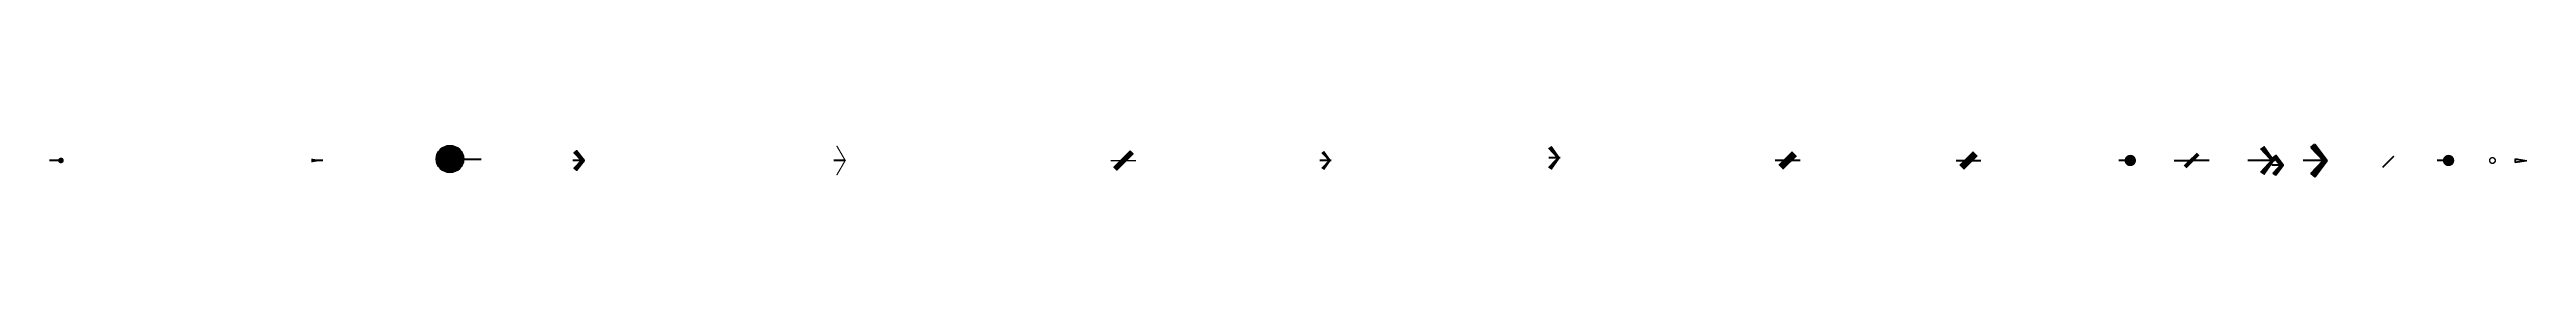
# Model space of a CAD drawing. Extents: x 2 to 220, y 2 to 5.
import ezdxf
from ezdxf.enums import TextEntityAlignment as Align

# ---------------------------------------------------------------- set-up
doc = ezdxf.new("R2010")
doc.units = 0
doc.header["$MEASUREMENT"] = 0

# ---------------------------------------------------------------- blocks, each defined once
blk = doc.blocks.new('hl_arrow0')
blk.add_line((0, 0), (-1, 0))
at = {"const_width": 0.25}
blk.add_lwpolyline([(-0.125, 0, 1), (0.125, 0, 1)], format="xyb", close=True, dxfattribs=at)
at = {"color": 250}
blk.add_text('海龙软件让施工图更简单', height=0.0000001, dxfattribs=at).set_placement((0, 0), align=Align.MIDDLE_CENTER)
blk = doc.blocks.new('hl_arrow1')
blk.add_line((0, 0), (-1, 0))
blk.add_lwpolyline([(0, 0, 0, 0.333, 0), (-1, 0, 0, 0, 0)], format="xyseb")
at = {"color": 250}
blk.add_text('海龙软件让施工图更简单', height=0.0000001, dxfattribs=at).set_placement((0, 0), align=Align.MIDDLE_CENTER)
blk = doc.blocks.new('hl_arrow3')
blk.add_line((0, 0), (-1, 0))
at = {"const_width": 0.1}
blk.add_lwpolyline([(-0.75, -1.3), (0, 0), (-0.75, 1.3)], dxfattribs=at)
at = {"color": 250}
blk.add_text('海龙软件让施工图更简单', height=0.0000001, dxfattribs=at).set_placement((0, 0), align=Align.MIDDLE_CENTER)
blk = doc.blocks.new('hl_arrow2')
blk.add_line((-0.22, 0), (-1, 0))
blk.add_lwpolyline([(-0.22, 0), (-0.86, -0.69), (-0.65, -0.86), (0, 0), (-0.65, 0.86), (-0.86, 0.69)], close=True)
for points in [[(-0.86, 0.69), (-0.65, 0.86), (-0.22, 0), (0, 0)], [(-0.86, -0.69), (-0.65, -0.86), (-0.22, 0), (0, 0)]]:
    blk.add_solid(points)
at = {"color": 250}
blk.add_text('海龙软件让施工图更简单', height=0.0000001, dxfattribs=at).set_placement((0, 0), align=Align.MIDDLE_CENTER)
blk = doc.blocks.new('WS-cj')
blk.add_hatch(color=256).paths.add_polyline_path([(0.59, 0.82), (-0.82, -0.59), (-0.59, -0.82), (0.82, 0.59)])
at = {"linetype": 'ByBlock', "lineweight": 0}
for p, q in [((-1.1, 0), (0, 0)), ((0, 0), (1.1, 0))]:
    blk.add_line(p, q, dxfattribs=at)
blk.add_lwpolyline([(0.59, 0.82), (-0.82, -0.59), (-0.59, -0.82), (0.82, 0.59)], close=True)
at = {"color": 250}
blk.add_text('海龙软件让施工图更简单', height=0.0000001, dxfattribs=at).set_placement((0, 0), align=Align.MIDDLE_CENTER)
blk = doc.blocks.new('CCD')
at = {"linetype": 'ByBlock'}
for p, q in [((0, 0), (-1.09, 0)), ((1.09, 0), (0, 0))]:
    blk.add_line(p, q, dxfattribs=at)
at = {"linetype": 'Continuous', "const_width": 0.608}
blk.add_lwpolyline([(0.61, 0.61), (-0.61, -0.61)], dxfattribs=at)
at = {"color": 250}
blk.add_text('海龙软件让施工图更简单', height=0.0000001, dxfattribs=at).set_placement((0, 0), align=Align.MIDDLE_CENTER)
blk = doc.blocks.new('CCD_Leader_Arrow')
at = {"linetype": 'ByBlock'}
blk.add_line((0, 0), (-1, 0), dxfattribs=at)
for points in [[(-0.86, 0.67), (-0.6, 0.85), (-0.24, 0), (0, 0)], [(-0.86, -0.67), (-0.6, -0.85), (-0.24, 0), (0, 0)]]:
    blk.add_solid(points, dxfattribs=at)
at = {"color": 250}
blk.add_text('海龙软件让施工图更简单', height=0.0000001, dxfattribs=at).set_placement((0, 0), align=Align.MIDDLE_CENTER)
blk = doc.blocks.new('HBA_Leader_Arrow')
blk.add_line((0, 0), (-1, 0))
for points in [[(-1.07331, 0.835467), (-0.745649, 1.0649), (-0.3, 0), (0, 0)], [(-1.07331, -0.835467), (-0.745649, -1.0649), (-0.3, 0), (0, 0)]]:
    blk.add_solid(points)
at = {"color": 250}
blk.add_text('海龙软件让施工图更简单', height=0.0000001, dxfattribs=at).set_placement((0, 0), align=Align.MIDDLE_CENTER)
blk = doc.blocks.new('CCD_Dimension_Tick')
at = {"linetype": 'ByBlock'}
for p, q in [((-1.09, 0), (0, 0)), ((0, 0), (1.09, 0))]:
    blk.add_line(p, q, dxfattribs=at)
at = {"linetype": 'Continuous', "const_width": 0.608}
blk.add_lwpolyline([(-0.61, -0.61), (0.61, 0.61)], dxfattribs=at)
at = {"color": 250}
blk.add_text('海龙软件让施工图更简单', height=0.0000001, dxfattribs=at).set_placement((0, 0), align=Align.MIDDLE_CENTER)
blk = doc.blocks.new('DOT')
at = {"color": 8, "linetype": 'ByBlock'}
blk.add_line((-0.5, 0), (-1, 0), dxfattribs=at)
at = {"color": 8, "linetype": 'ByBlock', "const_width": 0.5}
blk.add_lwpolyline([(-0.25, 0, 1), (0.25, 0, 1)], format="xyb", close=True, dxfattribs=at)
at = {"color": 250}
blk.add_text('海龙软件让施工图更简单', height=0.0000001, dxfattribs=at).set_placement((0, 0), align=Align.MIDDLE_CENTER)
blk = doc.blocks.new('ESON')
at = {"linetype": 'ByBlock'}
for p in [(-1.53, 0), (1.53, 0)]:
    blk.add_line(p, (0, 0), dxfattribs=at)
at = {"linetype": 'Continuous', "const_width": 0.351}
blk.add_lwpolyline([(0.57, 0.57), (-0.57, -0.57)], dxfattribs=at)
at = {"color": 250}
blk.add_text('海龙软件让施工图更简单', height=0.0000001, dxfattribs=at).set_placement((0, 0), align=Align.MIDDLE_CENTER)
blk = doc.blocks.new('ESON专用箭头')
at = {"linetype": 'ByBlock'}
blk.add_line((0, 0), (-2.36, 0), dxfattribs=at)
for points in [[(-1.31, 1.02), (-0.91, 1.3), (-0.37, 0), (0, 0)], [(-1.31, -1.02), (-0.91, -1.3), (-0.37, 0), (0, 0)]]:
    blk.add_solid(points, dxfattribs=at)
at = {"color": 250}
blk.add_text('海龙软件让施工图更简单', height=0.0000001, dxfattribs=at).set_placement((0, 0), align=Align.MIDDLE_CENTER)
blk = doc.blocks.new('A')
for p, q in [((-0.37, 0), (-2.13, 0)), ((-1.44, 1.15), (-1.09, 1.44)), ((-1.44, 1.15), (-0.37, 0)), ((-1.44, -1.15), (-0.37, 0)), ((-1.09, 1.44), (0, 0)), ((-1.09, -1.44), (0, 0)), ((-1.44, -1.15), (-1.09, -1.44))]:
    blk.add_line(p, q)
for points in [[(-1.44, 1.15), (-1.09, 1.44), (-0.37, 0), (0, 0)], [(-1.44, -1.15), (-1.09, -1.44), (-0.37, 0), (0, 0)]]:
    blk.add_solid(points)
at = {"color": 250}
blk.add_text('海龙软件让施工图更简单', height=0.0000001, dxfattribs=at).set_placement((0, 0), align=Align.MIDDLE_CENTER)
blk = doc.blocks.new('_Dot')
at = {"linetype": 'ByBlock', "lineweight": -2}
blk.add_line((-0.5, 0), (-1, 0), dxfattribs=at)
at = {"linetype": 'ByBlock', "const_width": 0.5}
blk.add_lwpolyline([(-0.25, 0, 1), (0.25, 0, 1)], format="xyb", close=True, dxfattribs=at)
at = {"color": 250}
blk.add_text('海龙软件让施工图更简单', height=0.0000001, dxfattribs=at).set_placement((0, 0), align=Align.MIDDLE_CENTER)
blk = doc.blocks.new('_ArchTick')
at = {"linetype": 'ByBlock', "const_width": 0.15}
blk.add_lwpolyline([(-0.5, -0.5), (0.5, 0.5)], dxfattribs=at)
at = {"color": 250}
blk.add_text('海龙软件让施工图更简单', height=0.0000001, dxfattribs=at).set_placement((0, 0), align=Align.MIDDLE_CENTER)
blk = doc.blocks.new('_DotSmall')
at = {"linetype": 'ByBlock', "const_width": 0.5}
blk.add_lwpolyline([(-0.0625, 0, 1), (0.0625, 0, 1)], format="xyb", close=True, dxfattribs=at)
at = {"color": 250}
blk.add_text('海龙软件让施工图更简单', height=0.0000001, dxfattribs=at).set_placement((0, 0), align=Align.MIDDLE_CENTER)
blk = doc.blocks.new('_ClosedBlank')
at = {"linetype": 'ByBlock', "lineweight": -2}
for p, q in [((-1, 0.17), (0, 0)), ((-1, 0.17), (-1, -0.17)), ((0, 0), (-1, -0.17))]:
    blk.add_line(p, q, dxfattribs=at)
at = {"color": 250}
blk.add_text('海龙软件让施工图更简单', height=0.0000001, dxfattribs=at).set_placement((0, 0), align=Align.MIDDLE_CENTER)
blk = doc.blocks.new('AAA12345')
h = blk.add_hatch(color=256)
h.dxf.hatch_style = 1
edge = h.paths.add_edge_path()
edge.add_arc((0, 0), 1.18, 0, 360)
blk.add_line((0, 0), (2.75, 0))
blk.add_circle((0, 0), 1.18)
at = {"color": 250}
blk.add_text('海龙软件让施工图更简单', height=0.0000001, dxfattribs=at).set_placement((0, 0), align=Align.MIDDLE_CENTER)
blk = doc.blocks.new('ZHL_JT')
blk.add_line((-0.22, 0), (-1, 0))
blk.add_lwpolyline([(-0.22, 0), (-0.86, -0.69), (-0.65, -0.86), (0, 0), (-0.65, 0.86), (-0.86, 0.69)], close=True)
for points in [[(-0.86, 0.69), (-0.65, 0.86), (-0.22, 0), (0, 0)], [(-0.86, -0.69), (-0.65, -0.86), (-0.22, 0), (0, 0)]]:
    blk.add_solid(points)
at = {"color": 250}
blk.add_text('海龙软件让施工图更简单', height=0.0000001, dxfattribs=at).set_placement((0, 0), align=Align.MIDDLE_CENTER)
blk = doc.blocks.new('Chen-Arrow')
blk.add_line((0, 0), (-1, 0))
blk.add_lwpolyline([(-0.71, 0.71, 0.3, 0.15, 0), (0, 0, 0.15, 0.3, 0), (-0.71, -0.71, 0.5, 0.5, 0)], format="xyseb")
at = {"color": 250}
blk.add_text('海龙软件让施工图更简单', height=0.0000001, dxfattribs=at).set_placement((0, 0), align=Align.MIDDLE_CENTER)

msp = doc.modelspace()

# ---------------------------------------------------------------- block references
for name, p in [('AAA12345', (37.13, 3.91)), ('hl_arrow2', (48.95, 3.78)), ('hl_arrow3', (71.98, 3.78)), ('WS-cj', (96.51, 3.78)), ('CCD_Dimension_Tick', (171.01, 3.78)), ('ESON', (190.69, 3.78)), ('hl_arrow0', (2.83, 3.78)), ('hl_arrow1', (25.92, 3.78)), ('_ArchTick', (208.02, 3.66)), ('_DotSmall', (217.21, 3.78)), ('_ClosedBlank', (220.21, 3.76))]:
    msp.add_blockref(name, p)
at = {"ltscale": 10}
for name, p in [('CCD_Leader_Arrow', (114.81, 3.78)), ('CCD', (155.07, 3.78))]:
    msp.add_blockref(name, p, dxfattribs=at)
at = {"ltscale": 0.01}
msp.add_blockref('HBA_Leader_Arrow', (135.01, 4.01), dxfattribs=at)
at = {"ltscale": 0.5}
msp.add_blockref('ESON专用箭头', (198.01, 3.78), dxfattribs=at)
at = {"color": 44}
msp.add_blockref('A', (202.65, 3.78), dxfattribs=at)
at = {"lineweight": 18}
msp.add_blockref('DOT', (185.28, 3.78), dxfattribs=at)
at = {"linetype": 'Continuous'}
msp.add_blockref('Chen-Arrow', (198.75, 3.36), dxfattribs=at)
at = {"linetype": 'Continuous', "ltscale": 50}
msp.add_blockref('ZHL_JT', (198.75, 3.36), dxfattribs=at)
at = {"linetype": 'ByBlock'}
msp.add_blockref('_Dot', (213.34, 3.78), dxfattribs=at)

doc.saveas('drawing.dxf')
